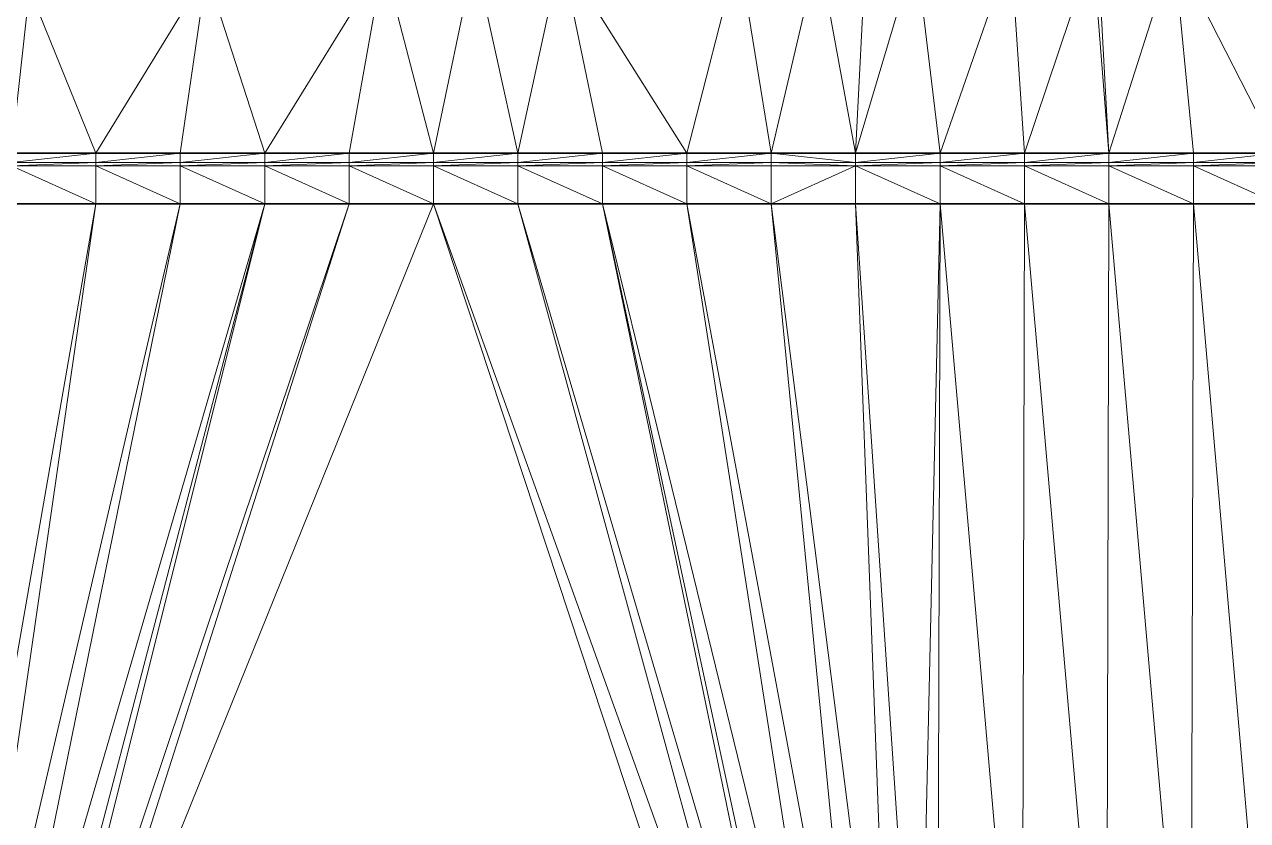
# Model space of a CAD drawing. Header units: metres. Extents: x 246428 to 246884, y 7418966 to 7419490.
# Drawn here: x 246688.74 to 246703.22, y 7419423.6 to 7419433.03 of the extents above; entities that cross this region are included whole.
import ezdxf

# ---------------------------------------------------------------- set-up
doc = ezdxf.new("R2010")
doc.units = ezdxf.units.M
doc.linetypes.add('blank name', pattern=[0])
doc.layers.add('_12D_UNMAPPED', color=7, linetype='Continuous')
for name, color, linetype, lineweight, true_color in [('KERB_BACK', 7, 'Continuous', 35, 0x5fd2ff), ('KERB_LINE', 7, 'Continuous', 18, 0xb9b9b9), ('KERB_LIP', 7, 'Continuous', 35, 0x5fd2ff), ('KERB_TOP', 7, 'Continuous', 18, 0xb9b9b9)]:
    doc.layers.add(name, color=color, linetype=linetype, lineweight=lineweight, true_color=true_color)

msp = doc.modelspace()

# ---------------------------------------------------------------- linework, layer by layer
at = {"layer": '_12D_UNMAPPED', "color": 3, "linetype": 'blank name', "lineweight": 0}
for points in [[(246694.068, 7419433.832, 34.53), (246693.581, 7419431.505, 34.519), (246692.99, 7419433.783, 34.5)], [(246694.581, 7419431.505, 34.537), (246693.581, 7419431.505, 34.519), (246694.068, 7419433.832, 34.53)], [(246695.091, 7419433.866, 34.559), (246694.581, 7419431.505, 34.537), (246694.068, 7419433.832, 34.53)], [(246694.068, 7419433.832, 34.53), (246694.581, 7419431.505, 34.537), (246694.068, 7419433.832, 34.53)], [(246695.581, 7419431.505, 34.556), (246694.581, 7419431.505, 34.537), (246695.091, 7419433.866, 34.559)], [(246697.192, 7419433.895, 34.626), (246696.581, 7419431.505, 34.574), (246695.091, 7419433.866, 34.559)], [(246696.581, 7419431.505, 34.574), (246695.581, 7419431.505, 34.556), (246695.091, 7419433.866, 34.559)], [(246697.581, 7419431.505, 34.592), (246696.581, 7419431.505, 34.574), (246697.192, 7419433.895, 34.626)], [(246698.14, 7419433.9, 34.657), (246697.581, 7419431.505, 34.592), (246697.192, 7419433.895, 34.626)], [(246697.581, 7419431.505, 34.592), (246698.14, 7419433.9, 34.657), (246698.581, 7419431.505, 34.61)], [(246698.581, 7419431.505, 34.61), (246698.14, 7419433.9, 34.657), (246698.701, 7419433.903, 34.675)], [(246699.581, 7419431.505, 34.629), (246698.581, 7419431.505, 34.61), (246699.292, 7419433.906, 34.693)], [(246699.292, 7419433.906, 34.693), (246698.581, 7419431.505, 34.61), (246698.701, 7419433.903, 34.675)], [(246700.418, 7419433.911, 34.725), (246699.581, 7419431.505, 34.629), (246699.292, 7419433.906, 34.693)], [(246700.581, 7419431.505, 34.647), (246699.581, 7419431.505, 34.629), (246700.418, 7419433.911, 34.725)], [(246701.39, 7419433.916, 34.747), (246700.581, 7419431.505, 34.647), (246700.418, 7419433.911, 34.725)], [(246701.581, 7419431.505, 34.665), (246700.581, 7419431.505, 34.647), (246701.39, 7419433.916, 34.747)], [(246701.451, 7419433.916, 34.748), (246701.581, 7419431.505, 34.665), (246701.39, 7419433.916, 34.747)], [(246702.348, 7419433.92, 34.762), (246701.581, 7419431.505, 34.665), (246701.451, 7419433.916, 34.748)], [(246702.581, 7419431.505, 34.683), (246701.581, 7419431.505, 34.665), (246702.348, 7419433.92, 34.762)], [(246703.831, 7419433.927, 34.785), (246703.581, 7419431.505, 34.702), (246702.348, 7419433.92, 34.762)], [(246703.581, 7419431.505, 34.702), (246702.581, 7419431.505, 34.683), (246702.348, 7419433.92, 34.762)], [(246692.99, 7419433.783, 34.5), (246691.581, 7419431.505, 34.483), (246690.891, 7419433.644, 34.445)], [(246692.581, 7419431.505, 34.501), (246691.581, 7419431.505, 34.483), (246692.99, 7419433.783, 34.5)], [(246693.581, 7419431.505, 34.519), (246692.581, 7419431.505, 34.501), (246692.99, 7419433.783, 34.5)], [(246690.891, 7419433.644, 34.445), (246689.581, 7419431.505, 34.446), (246688.795, 7419433.45, 34.392)], [(246690.581, 7419431.505, 34.464), (246689.581, 7419431.505, 34.446), (246690.891, 7419433.644, 34.445)], [(246691.581, 7419431.505, 34.483), (246690.581, 7419431.505, 34.464), (246690.891, 7419433.644, 34.445)], [(246688.795, 7419433.45, 34.392), (246688.581, 7419431.505, 34.428), (246688.423, 7419433.409, 34.383)], [(246689.581, 7419431.505, 34.446), (246688.581, 7419431.505, 34.428), (246688.795, 7419433.45, 34.392)], [(246689.581, 7419431.395, 34.446), (246688.581, 7419431.395, 34.428), (246689.581, 7419431.505, 34.446)], [(246689.581, 7419431.505, 34.446), (246688.581, 7419431.395, 34.428), (246688.581, 7419431.505, 34.428)], [(246689.581, 7419431.355, 34.296), (246688.581, 7419431.355, 34.278), (246689.581, 7419431.395, 34.446)], [(246689.581, 7419431.395, 34.446), (246688.581, 7419431.355, 34.278), (246688.581, 7419431.395, 34.428)], [(246690.581, 7419431.395, 34.464), (246689.581, 7419431.395, 34.446), (246690.581, 7419431.505, 34.464)], [(246690.581, 7419431.505, 34.464), (246689.581, 7419431.395, 34.446), (246689.581, 7419431.505, 34.446)], [(246690.581, 7419431.355, 34.314), (246689.581, 7419431.355, 34.296), (246690.581, 7419431.395, 34.464)], [(246690.581, 7419431.395, 34.464), (246689.581, 7419431.355, 34.296), (246689.581, 7419431.395, 34.446)], [(246691.581, 7419431.395, 34.483), (246690.581, 7419431.395, 34.464), (246691.581, 7419431.505, 34.483)], [(246691.581, 7419431.505, 34.483), (246690.581, 7419431.395, 34.464), (246690.581, 7419431.505, 34.464)], [(246691.581, 7419431.355, 34.333), (246690.581, 7419431.355, 34.314), (246691.581, 7419431.395, 34.483)], [(246691.581, 7419431.395, 34.483), (246690.581, 7419431.355, 34.314), (246690.581, 7419431.395, 34.464)], [(246692.581, 7419431.395, 34.501), (246691.581, 7419431.395, 34.483), (246692.581, 7419431.505, 34.501)], [(246692.581, 7419431.505, 34.501), (246691.581, 7419431.395, 34.483), (246691.581, 7419431.505, 34.483)], [(246692.581, 7419431.355, 34.351), (246691.581, 7419431.355, 34.333), (246692.581, 7419431.395, 34.501)], [(246692.581, 7419431.395, 34.501), (246691.581, 7419431.355, 34.333), (246691.581, 7419431.395, 34.483)], [(246693.581, 7419431.395, 34.519), (246692.581, 7419431.395, 34.501), (246693.581, 7419431.505, 34.519)], [(246693.581, 7419431.505, 34.519), (246692.581, 7419431.395, 34.501), (246692.581, 7419431.505, 34.501)], [(246693.581, 7419431.355, 34.369), (246692.581, 7419431.355, 34.351), (246693.581, 7419431.395, 34.519)], [(246693.581, 7419431.395, 34.519), (246692.581, 7419431.355, 34.351), (246692.581, 7419431.395, 34.501)], [(246694.581, 7419431.505, 34.537), (246693.581, 7419431.395, 34.519), (246693.581, 7419431.505, 34.519)], [(246694.581, 7419431.395, 34.537), (246693.581, 7419431.395, 34.519), (246694.581, 7419431.505, 34.537)], [(246694.581, 7419431.355, 34.387), (246693.581, 7419431.355, 34.369), (246694.581, 7419431.395, 34.537)], [(246694.581, 7419431.395, 34.537), (246693.581, 7419431.355, 34.369), (246693.581, 7419431.395, 34.519)], [(246695.581, 7419431.395, 34.556), (246694.581, 7419431.395, 34.537), (246695.581, 7419431.505, 34.556)], [(246695.581, 7419431.505, 34.556), (246694.581, 7419431.395, 34.537), (246694.581, 7419431.505, 34.537)], [(246695.581, 7419431.355, 34.406), (246694.581, 7419431.355, 34.387), (246695.581, 7419431.395, 34.556)], [(246695.581, 7419431.395, 34.556), (246694.581, 7419431.355, 34.387), (246694.581, 7419431.395, 34.537)], [(246696.581, 7419431.395, 34.574), (246695.581, 7419431.395, 34.556), (246696.581, 7419431.505, 34.574)], [(246696.581, 7419431.505, 34.574), (246695.581, 7419431.395, 34.556), (246695.581, 7419431.505, 34.556)], [(246696.581, 7419431.355, 34.424), (246695.581, 7419431.355, 34.406), (246696.581, 7419431.395, 34.574)], [(246696.581, 7419431.395, 34.574), (246695.581, 7419431.355, 34.406), (246695.581, 7419431.395, 34.556)], [(246697.581, 7419431.395, 34.592), (246696.581, 7419431.395, 34.574), (246697.581, 7419431.505, 34.592)], [(246697.581, 7419431.505, 34.592), (246696.581, 7419431.395, 34.574), (246696.581, 7419431.505, 34.574)], [(246697.581, 7419431.355, 34.442), (246696.581, 7419431.355, 34.424), (246697.581, 7419431.395, 34.592)], [(246697.581, 7419431.395, 34.592), (246696.581, 7419431.355, 34.424), (246696.581, 7419431.395, 34.574)], [(246697.581, 7419431.395, 34.592), (246697.581, 7419431.505, 34.592), (246698.581, 7419431.395, 34.61)], [(246698.581, 7419431.395, 34.61), (246697.581, 7419431.505, 34.592), (246698.581, 7419431.505, 34.61)], [(246697.581, 7419431.355, 34.442), (246697.581, 7419431.395, 34.592), (246698.581, 7419431.355, 34.46)], [(246698.581, 7419431.355, 34.46), (246697.581, 7419431.395, 34.592), (246698.581, 7419431.395, 34.61)], [(246699.581, 7419431.395, 34.629), (246698.581, 7419431.395, 34.61), (246699.581, 7419431.505, 34.629)], [(246699.581, 7419431.505, 34.629), (246698.581, 7419431.395, 34.61), (246698.581, 7419431.505, 34.61)], [(246699.581, 7419431.355, 34.479), (246698.581, 7419431.355, 34.46), (246699.581, 7419431.395, 34.629)], [(246699.581, 7419431.395, 34.629), (246698.581, 7419431.355, 34.46), (246698.581, 7419431.395, 34.61)], [(246700.581, 7419431.395, 34.647), (246699.581, 7419431.395, 34.629), (246700.581, 7419431.505, 34.647)], [(246700.581, 7419431.505, 34.647), (246699.581, 7419431.395, 34.629), (246699.581, 7419431.505, 34.629)], [(246700.581, 7419431.355, 34.497), (246699.581, 7419431.355, 34.479), (246700.581, 7419431.395, 34.647)], [(246700.581, 7419431.395, 34.647), (246699.581, 7419431.355, 34.479), (246699.581, 7419431.395, 34.629)], [(246701.581, 7419431.395, 34.665), (246700.581, 7419431.395, 34.647), (246701.581, 7419431.505, 34.665)], [(246701.581, 7419431.505, 34.665), (246700.581, 7419431.395, 34.647), (246700.581, 7419431.505, 34.647)], [(246701.581, 7419431.355, 34.515), (246700.581, 7419431.355, 34.497), (246701.581, 7419431.395, 34.665)], [(246701.581, 7419431.395, 34.665), (246700.581, 7419431.355, 34.497), (246700.581, 7419431.395, 34.647)], [(246702.581, 7419431.395, 34.683), (246701.581, 7419431.395, 34.665), (246702.581, 7419431.505, 34.683)], [(246702.581, 7419431.505, 34.683), (246701.581, 7419431.395, 34.665), (246701.581, 7419431.505, 34.665)], [(246702.581, 7419431.355, 34.533), (246701.581, 7419431.355, 34.515), (246702.581, 7419431.395, 34.683)], [(246702.581, 7419431.395, 34.683), (246701.581, 7419431.355, 34.515), (246701.581, 7419431.395, 34.665)], [(246703.581, 7419431.395, 34.702), (246702.581, 7419431.395, 34.683), (246703.581, 7419431.505, 34.702)], [(246703.581, 7419431.505, 34.702), (246702.581, 7419431.395, 34.683), (246702.581, 7419431.505, 34.683)], [(246703.581, 7419431.355, 34.552), (246702.581, 7419431.355, 34.533), (246703.581, 7419431.395, 34.702)], [(246703.581, 7419431.395, 34.702), (246702.581, 7419431.355, 34.533), (246702.581, 7419431.395, 34.683)], [(246689.581, 7419431.355, 34.296), (246689.581, 7419430.905, 34.321), (246688.581, 7419431.355, 34.278)], [(246689.581, 7419430.905, 34.321), (246688.581, 7419430.905, 34.303), (246688.581, 7419431.355, 34.278)], [(246690.581, 7419431.355, 34.314), (246690.581, 7419430.905, 34.339), (246689.581, 7419431.355, 34.296)], [(246690.581, 7419430.905, 34.339), (246689.581, 7419430.905, 34.321), (246689.581, 7419431.355, 34.296)], [(246691.581, 7419431.355, 34.333), (246691.581, 7419430.905, 34.358), (246690.581, 7419431.355, 34.314)], [(246691.581, 7419430.905, 34.358), (246690.581, 7419430.905, 34.339), (246690.581, 7419431.355, 34.314)], [(246692.581, 7419431.355, 34.351), (246692.581, 7419430.905, 34.376), (246691.581, 7419431.355, 34.333)], [(246692.581, 7419430.905, 34.376), (246691.581, 7419430.905, 34.358), (246691.581, 7419431.355, 34.333)], [(246693.581, 7419430.905, 34.394), (246692.581, 7419430.905, 34.376), (246692.581, 7419431.355, 34.351)], [(246693.581, 7419431.355, 34.369), (246693.581, 7419430.905, 34.394), (246692.581, 7419431.355, 34.351)], [(246694.581, 7419430.905, 34.412), (246693.581, 7419430.905, 34.394), (246693.581, 7419431.355, 34.369)], [(246694.581, 7419431.355, 34.387), (246694.581, 7419430.905, 34.412), (246693.581, 7419431.355, 34.369)], [(246695.581, 7419431.355, 34.406), (246695.581, 7419430.905, 34.431), (246694.581, 7419431.355, 34.387)], [(246695.581, 7419430.905, 34.431), (246694.581, 7419430.905, 34.412), (246694.581, 7419431.355, 34.387)], [(246696.581, 7419430.905, 34.449), (246695.581, 7419430.905, 34.431), (246695.581, 7419431.355, 34.406)], [(246696.581, 7419431.355, 34.424), (246696.581, 7419430.905, 34.449), (246695.581, 7419431.355, 34.406)], [(246697.581, 7419431.355, 34.442), (246697.581, 7419430.905, 34.467), (246696.581, 7419431.355, 34.424)], [(246697.581, 7419430.905, 34.467), (246696.581, 7419430.905, 34.449), (246696.581, 7419431.355, 34.424)], [(246698.581, 7419430.905, 34.485), (246697.581, 7419430.905, 34.467), (246698.581, 7419431.355, 34.46)], [(246697.581, 7419430.905, 34.467), (246697.581, 7419431.355, 34.442), (246698.581, 7419431.355, 34.46)], [(246699.581, 7419431.355, 34.479), (246699.581, 7419430.905, 34.504), (246698.581, 7419431.355, 34.46)], [(246699.581, 7419430.905, 34.504), (246698.581, 7419430.905, 34.485), (246698.581, 7419431.355, 34.46)], [(246700.581, 7419431.355, 34.497), (246700.581, 7419430.905, 34.522), (246699.581, 7419431.355, 34.479)], [(246700.581, 7419430.905, 34.522), (246699.581, 7419430.905, 34.504), (246699.581, 7419431.355, 34.479)], [(246701.581, 7419431.355, 34.515), (246701.581, 7419430.905, 34.54), (246700.581, 7419431.355, 34.497)], [(246701.581, 7419430.905, 34.54), (246700.581, 7419430.905, 34.522), (246700.581, 7419431.355, 34.497)], [(246702.581, 7419431.355, 34.533), (246702.581, 7419430.905, 34.558), (246701.581, 7419431.355, 34.515)], [(246702.581, 7419430.905, 34.558), (246701.581, 7419430.905, 34.54), (246701.581, 7419431.355, 34.515)], [(246703.581, 7419431.355, 34.552), (246703.581, 7419430.905, 34.577), (246702.581, 7419431.355, 34.533)], [(246703.581, 7419430.905, 34.577), (246702.581, 7419430.905, 34.558), (246702.581, 7419431.355, 34.533)], [(246687.941, 7419419.586, 34.405), (246687.62, 7419419.677, 34.398), (246689.581, 7419430.905, 34.321)], [(246689.581, 7419430.905, 34.321), (246687.62, 7419419.677, 34.398), (246688.581, 7419430.905, 34.303)], [(246688.249, 7419419.46, 34.411), (246687.941, 7419419.586, 34.405), (246690.581, 7419430.905, 34.339)], [(246690.581, 7419430.905, 34.339), (246687.941, 7419419.586, 34.405), (246689.581, 7419430.905, 34.321)], [(246691.581, 7419430.905, 34.358), (246688.249, 7419419.46, 34.411), (246690.581, 7419430.905, 34.339)], [(246688.543, 7419419.303, 34.418), (246688.249, 7419419.46, 34.411), (246691.581, 7419430.905, 34.358)], [(246688.663, 7419419.225, 34.421), (246688.543, 7419419.303, 34.418), (246691.581, 7419430.905, 34.358)], [(246688.817, 7419419.114, 34.425), (246688.663, 7419419.225, 34.421), (246692.581, 7419430.905, 34.376)], [(246692.581, 7419430.905, 34.376), (246688.663, 7419419.225, 34.421), (246691.581, 7419430.905, 34.358)], [(246693.581, 7419430.905, 34.394), (246688.817, 7419419.114, 34.425), (246692.581, 7419430.905, 34.376)], [(246697.465, 7419419.132, 34.584), (246688.817, 7419419.114, 34.425), (246693.581, 7419430.905, 34.394)], [(246697.742, 7419419.318, 34.587), (246697.465, 7419419.132, 34.584), (246693.581, 7419430.905, 34.394)], [(246694.581, 7419430.905, 34.412), (246697.742, 7419419.318, 34.587), (246693.581, 7419430.905, 34.394)], [(246697.951, 7419419.432, 34.589), (246697.742, 7419419.318, 34.587), (246694.581, 7419430.905, 34.412)], [(246695.581, 7419430.905, 34.431), (246697.951, 7419419.432, 34.589), (246694.581, 7419430.905, 34.412)], [(246696.581, 7419430.905, 34.449), (246698.347, 7419419.595, 34.595), (246695.581, 7419430.905, 34.431)], [(246698.037, 7419419.473, 34.59), (246697.951, 7419419.432, 34.589), (246695.581, 7419430.905, 34.431)], [(246698.347, 7419419.595, 34.595), (246698.037, 7419419.473, 34.59), (246695.581, 7419430.905, 34.431)], [(246698.668, 7419419.684, 34.6), (246698.347, 7419419.595, 34.595), (246696.581, 7419430.905, 34.449)], [(246697.581, 7419430.905, 34.467), (246698.668, 7419419.684, 34.6), (246696.581, 7419430.905, 34.449)], [(246697.581, 7419430.905, 34.467), (246698.997, 7419419.737, 34.605), (246698.668, 7419419.684, 34.6)], [(246698.997, 7419419.737, 34.605), (246697.581, 7419430.905, 34.467), (246698.581, 7419430.905, 34.485)], [(246699.581, 7419430.905, 34.504), (246699.329, 7419419.755, 34.611), (246698.581, 7419430.905, 34.485)], [(246699.329, 7419419.755, 34.611), (246698.997, 7419419.737, 34.605), (246698.581, 7419430.905, 34.485)], [(246699.33, 7419419.755, 34.611), (246699.329, 7419419.755, 34.611), (246699.581, 7419430.905, 34.504)], [(246699.552, 7419419.755, 34.615), (246699.33, 7419419.755, 34.611), (246699.581, 7419430.905, 34.504)], [(246700.552, 7419419.755, 34.633), (246699.552, 7419419.755, 34.615), (246699.581, 7419430.905, 34.504)], [(246700.581, 7419430.905, 34.522), (246700.552, 7419419.755, 34.633), (246699.581, 7419430.905, 34.504)], [(246701.552, 7419419.755, 34.651), (246700.552, 7419419.755, 34.633), (246700.581, 7419430.905, 34.522)], [(246701.581, 7419430.905, 34.54), (246701.552, 7419419.755, 34.651), (246700.581, 7419430.905, 34.522)], [(246702.552, 7419419.755, 34.669), (246701.552, 7419419.755, 34.651), (246701.581, 7419430.905, 34.54)], [(246702.581, 7419430.905, 34.558), (246702.552, 7419419.755, 34.669), (246701.581, 7419430.905, 34.54)], [(246703.552, 7419419.755, 34.688), (246702.552, 7419419.755, 34.669), (246702.581, 7419430.905, 34.558)], [(246703.581, 7419430.905, 34.577), (246703.552, 7419419.755, 34.688), (246702.581, 7419430.905, 34.558)]]:
    msp.add_3dface(points, dxfattribs=at)
at = {"layer": 'KERB_BACK'}
msp.add_polyline3d([(246703.581, 7419431.505, 34.702), (246702.581, 7419431.505, 34.683), (246701.581, 7419431.505, 34.665), (246700.581, 7419431.505, 34.647), (246699.581, 7419431.505, 34.629), (246698.581, 7419431.505, 34.61), (246697.581, 7419431.505, 34.592), (246696.581, 7419431.505, 34.574), (246695.581, 7419431.505, 34.556), (246694.581, 7419431.505, 34.537), (246693.581, 7419431.505, 34.519), (246692.581, 7419431.505, 34.501), (246691.581, 7419431.505, 34.483), (246690.581, 7419431.505, 34.464), (246689.581, 7419431.505, 34.446), (246688.581, 7419431.505, 34.428)], dxfattribs=at)
at = {"layer": 'KERB_LINE'}
msp.add_polyline3d([(246703.581, 7419431.355, 34.552), (246702.581, 7419431.355, 34.533), (246701.581, 7419431.355, 34.515), (246700.581, 7419431.355, 34.497), (246699.581, 7419431.355, 34.479), (246698.581, 7419431.355, 34.46), (246697.581, 7419431.355, 34.442), (246696.581, 7419431.355, 34.424), (246695.581, 7419431.355, 34.406), (246694.581, 7419431.355, 34.387), (246693.581, 7419431.355, 34.369), (246692.581, 7419431.355, 34.351), (246691.581, 7419431.355, 34.333), (246690.581, 7419431.355, 34.314), (246689.581, 7419431.355, 34.296), (246688.581, 7419431.355, 34.278)], dxfattribs=at)
at = {"layer": 'KERB_LIP'}
msp.add_polyline3d([(246703.581, 7419430.905, 34.577), (246702.581, 7419430.905, 34.558), (246701.581, 7419430.905, 34.54), (246700.581, 7419430.905, 34.522), (246699.581, 7419430.905, 34.504), (246698.581, 7419430.905, 34.485), (246697.581, 7419430.905, 34.467), (246696.581, 7419430.905, 34.449), (246695.581, 7419430.905, 34.431), (246694.581, 7419430.905, 34.412), (246693.581, 7419430.905, 34.394), (246692.581, 7419430.905, 34.376), (246691.581, 7419430.905, 34.358), (246690.581, 7419430.905, 34.339), (246689.581, 7419430.905, 34.321), (246688.581, 7419430.905, 34.303)], dxfattribs=at)
at = {"layer": 'KERB_TOP'}
msp.add_polyline3d([(246703.581, 7419431.395, 34.702), (246702.581, 7419431.395, 34.683), (246701.581, 7419431.395, 34.665), (246700.581, 7419431.395, 34.647), (246699.581, 7419431.395, 34.629), (246698.581, 7419431.395, 34.61), (246697.581, 7419431.395, 34.592), (246696.581, 7419431.395, 34.574), (246695.581, 7419431.395, 34.556), (246694.581, 7419431.395, 34.537), (246693.581, 7419431.395, 34.519), (246692.581, 7419431.395, 34.501), (246691.581, 7419431.395, 34.483), (246690.581, 7419431.395, 34.464), (246689.581, 7419431.395, 34.446), (246688.581, 7419431.395, 34.428)], dxfattribs=at)

doc.saveas('drawing.dxf')
